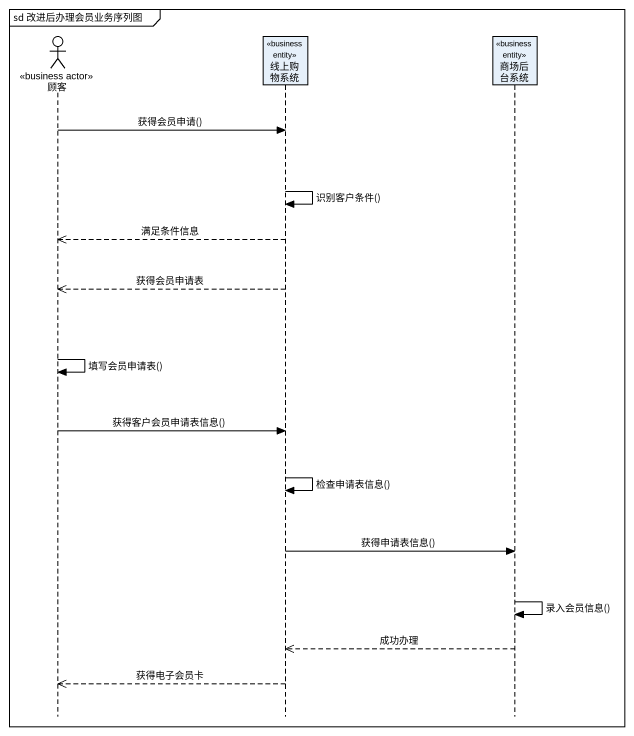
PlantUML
@startuml
mainframe sd 改进后办理会员业务序列图
hide footbox
actor 顾客 <<business actor>>
participant 线上购物系统 <<business entity>>
participant 商场后台系统 <<business entity>>

顾客 -> 线上购物系统 : 获得会员申请()
线上购物系统 -> 线上购物系统 : 识别客户条件()
线上购物系统 -->> 顾客 : 满足条件信息
线上购物系统 -->> 顾客 : 获得会员申请表
顾客 -> 顾客 : 填写会员申请表()
顾客 -> 线上购物系统 : 获得客户会员申请表信息()
线上购物系统 -> 线上购物系统 : 检查申请表信息()
线上购物系统 -> 商场后台系统 : 获得申请表信息()
商场后台系统 -> 商场后台系统 : 录入会员信息()
商场后台系统 -->> 线上购物系统 : 成功办理
线上购物系统 -->> 顾客 : 获得电子会员卡
@enduml
